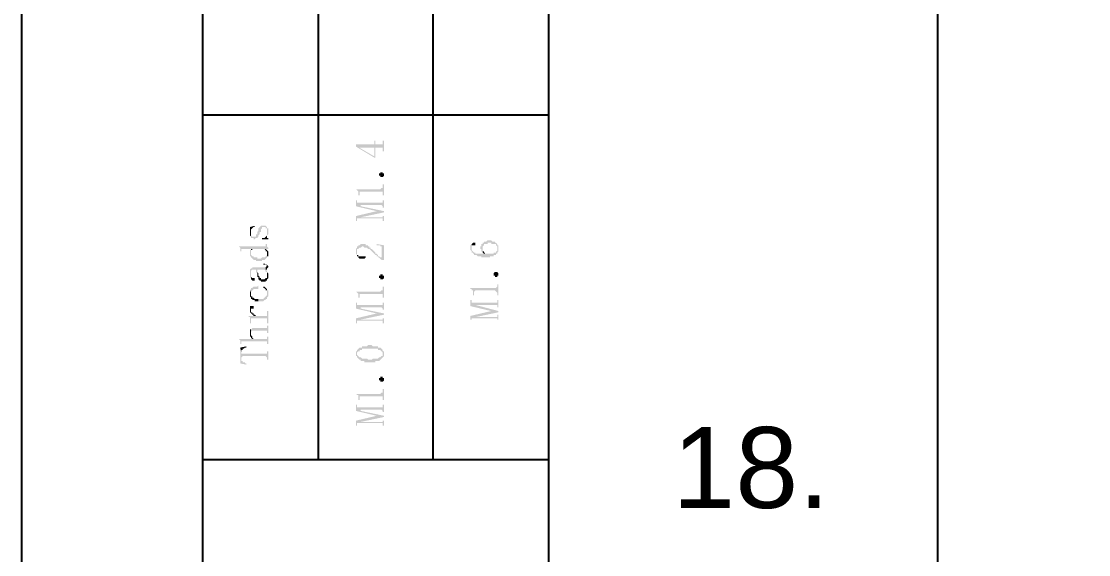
# Model space of a CAD drawing. Header units: millimetres. Extents: x 7018 to 13530, y 4187 to 5692.
# Drawn here: x 7512.01 to 7551.54, y 4668.98 to 4688.74 of the extents above; entities that cross this region are included whole.
import ezdxf

# ---------------------------------------------------------------- set-up
doc = ezdxf.new("R2010")
doc.units = ezdxf.units.MM
doc.styles.get("Standard").update_dxf_attribs({"font": 'arial.ttf'})

msp = doc.modelspace()

# ---------------------------------------------------------------- hatches: boundary and pattern name
at = {"transparency": 33554559}
for points in [[(7524.403, 4684.189), (7524.403, 4684.099), (7525.08, 4683.693), (7525.125, 4683.693), (7525.125, 4684.054), (7525.396, 4684.054), (7525.396, 4683.918), (7525.441, 4683.918), (7525.441, 4684.325), (7525.396, 4684.325), (7525.396, 4684.234), (7525.396, 4684.189), (7525.125, 4684.189), (7525.125, 4684.325), (7525.08, 4684.325), (7525.08, 4683.738), (7524.538, 4684.054), (7524.538, 4684.054)], [(7524.403, 4684.189), (7524.538, 4684.054), (7525.08, 4684.054), (7525.08, 4683.738), (7525.08, 4684.189)], [(7525.441, 4683.061), (7525.441, 4683.016), (7525.441, 4683.016), (7525.396, 4682.971), (7525.305, 4682.971), (7525.305, 4683.016), (7525.26, 4683.016), (7525.26, 4683.061), (7525.26, 4683.106), (7525.305, 4683.106), (7525.305, 4683.151), (7525.396, 4683.151), (7525.396, 4683.106), (7525.441, 4683.106), (7525.441, 4683.061)], [(7524.403, 4682.519), (7524.403, 4682.519), (7524.448, 4682.474), (7524.448, 4682.474), (7524.493, 4682.429), (7524.493, 4682.384), (7524.493, 4682.294), (7524.538, 4682.294), (7524.538, 4682.429), (7525.396, 4682.429), (7525.396, 4682.384), (7525.396, 4682.294), (7525.441, 4682.294), (7525.441, 4682.7), (7525.396, 4682.7), (7525.396, 4682.61), (7525.396, 4682.564), (7525.351, 4682.564), (7525.305, 4682.519)], [(7524.403, 4682.113), (7524.403, 4681.888), (7525.17, 4681.707), (7525.17, 4681.707), (7525.441, 4681.662), (7525.441, 4681.707), (7524.583, 4681.888), (7524.583, 4681.933), (7524.493, 4682.023), (7524.448, 4682.023), (7524.448, 4682.113)], [(7524.493, 4682.023), (7524.583, 4681.933), (7525.351, 4681.933), (7525.396, 4681.888), (7525.396, 4681.842), (7525.441, 4681.842), (7525.441, 4682.113), (7525.396, 4682.113), (7525.396, 4682.068), (7525.396, 4682.023), (7525.351, 4682.023)], [(7524.403, 4681.526), (7524.403, 4681.346), (7524.448, 4681.346), (7524.448, 4681.391), (7524.448, 4681.436), (7524.493, 4681.436), (7524.583, 4681.481), (7525.441, 4681.662), (7525.17, 4681.707)], [(7524.493, 4681.436), (7525.396, 4681.436), (7525.396, 4681.346), (7525.441, 4681.346), (7525.441, 4681.526), (7525.396, 4681.526), (7525.396, 4681.481), (7524.583, 4681.481)], [(7520.476, 4681.12), (7520.476, 4681.075), (7520.521, 4680.759), (7520.521, 4680.94), (7520.521, 4680.985), (7520.521, 4681.03), (7520.567, 4681.075), (7520.567, 4681.075), (7520.612, 4681.12), (7520.657, 4681.12), (7520.657, 4681.165)], [(7520.476, 4680.94), (7520.476, 4680.849), (7520.476, 4680.804), (7520.521, 4680.759), (7520.476, 4681.075), (7520.476, 4681.03)], [(7520.521, 4680.759), (7520.521, 4680.714), (7520.612, 4680.714), (7520.612, 4680.669), (7520.657, 4680.669), (7520.702, 4680.714), (7520.747, 4680.714), (7520.792, 4680.759), (7520.792, 4680.804), (7520.792, 4680.804), (7520.837, 4680.849), (7520.837, 4680.895), (7520.837, 4680.94), (7520.882, 4680.94), (7520.882, 4681.03), (7520.882, 4681.03), (7520.928, 4681.075), (7520.928, 4681.12), (7521.063, 4681.12), (7521.063, 4681.075), (7521.108, 4681.075), (7521.108, 4681.03), (7521.108, 4680.759), (7521.108, 4680.804), (7521.153, 4680.849), (7521.153, 4680.94), (7521.153, 4681.075), (7521.108, 4681.075), (7521.108, 4681.12), (7521.108, 4681.12), (7521.063, 4681.165), (7520.882, 4681.165), (7520.837, 4681.12), (7520.837, 4681.12), (7520.792, 4681.075), (7520.792, 4681.03), (7520.792, 4680.985), (7520.747, 4680.94), (7520.747, 4680.895), (7520.747, 4680.849), (7520.702, 4680.849), (7520.702, 4680.759), (7520.567, 4680.759), (7520.521, 4680.804), (7520.521, 4680.849), (7520.521, 4680.94)], [(7520.928, 4680.714), (7520.928, 4680.669), (7521.153, 4680.669), (7521.153, 4680.714), (7521.108, 4680.714), (7521.108, 4680.94), (7521.108, 4680.895), (7521.108, 4680.804), (7521.108, 4680.804), (7521.063, 4680.759), (7521.063, 4680.759), (7521.018, 4680.714), (7520.973, 4680.714)], [(7529.006, 4680.353), (7529.006, 4680.308), (7529.051, 4680.308), (7529.051, 4680.218), (7529.051, 4680.218), (7529.097, 4680.172), (7529.097, 4680.353), (7529.097, 4680.398), (7529.097, 4680.398), (7529.142, 4680.443), (7529.142, 4680.488), (7529.277, 4680.488), (7529.277, 4680.534), (7529.412, 4680.534), (7529.412, 4680.488), (7529.593, 4680.488), (7529.593, 4680.443), (7529.593, 4680.443), (7529.638, 4680.398), (7529.638, 4680.172), (7529.683, 4680.218), (7529.683, 4680.308), (7529.683, 4680.353), (7529.683, 4680.443), (7529.638, 4680.443), (7529.638, 4680.488), (7529.638, 4680.488), (7529.593, 4680.534), (7529.548, 4680.534), (7529.548, 4680.579), (7529.458, 4680.579), (7529.412, 4680.624), (7529.277, 4680.624), (7529.232, 4680.579), (7529.142, 4680.579), (7529.142, 4680.534), (7529.097, 4680.534), (7529.097, 4680.488), (7529.051, 4680.488), (7529.051, 4680.443), (7529.051, 4680.398), (7529.006, 4680.398)], [(7520.07, 4680.398), (7520.07, 4680.398), (7520.115, 4680.353), (7520.115, 4680.308), (7520.115, 4680.218), (7520.16, 4680.218), (7520.16, 4680.308), (7520.567, 4680.308), (7520.567, 4680.263), (7520.567, 4680.308), (7521.153, 4680.308), (7521.153, 4680.353), (7521.153, 4680.353), (7521.108, 4680.398), (7521.108, 4680.443), (7521.108, 4680.488), (7521.063, 4680.488), (7521.063, 4680.443), (7521.063, 4680.398), (7521.018, 4680.398)], [(7520.476, 4680.127), (7520.476, 4680.082), (7520.476, 4680.037), (7520.521, 4680.037), (7520.521, 4679.992), (7520.521, 4679.992), (7520.567, 4679.947), (7520.567, 4679.947), (7520.612, 4679.902), (7520.702, 4679.902), (7520.702, 4679.857), (7520.928, 4679.857), (7520.928, 4679.902), (7521.018, 4679.902), (7521.063, 4679.947), (7521.063, 4679.947), (7521.108, 4679.992), (7521.108, 4680.127), (7521.108, 4680.082), (7521.108, 4680.082), (7521.063, 4680.037), (7521.063, 4680.037), (7521.018, 4679.992), (7520.928, 4679.992), (7520.882, 4679.947), (7520.747, 4679.947), (7520.747, 4679.992), (7520.612, 4679.992), (7520.612, 4680.037), (7520.567, 4680.037), (7520.521, 4680.082), (7520.521, 4680.263), (7520.476, 4680.263), (7520.476, 4680.218), (7520.476, 4680.172)], [(7520.521, 4680.263), (7520.521, 4680.172), (7520.521, 4680.263), (7520.567, 4680.263), (7520.567, 4680.308), (7520.521, 4680.308)], [(7521.018, 4680.308), (7521.063, 4680.263), (7521.063, 4680.218), (7521.108, 4680.218), (7521.108, 4679.992), (7521.108, 4680.037), (7521.153, 4680.037), (7521.153, 4680.082), (7521.153, 4680.127), (7521.153, 4680.172), (7521.153, 4680.218), (7521.108, 4680.263), (7521.108, 4680.263), (7521.063, 4680.308)], [(7524.403, 4680.218), (7524.403, 4680.172), (7524.403, 4680.127), (7524.448, 4680.082), (7524.448, 4680.218), (7524.448, 4680.308), (7524.493, 4680.308), (7524.538, 4680.353), (7524.583, 4680.353), (7524.628, 4680.398), (7524.674, 4680.398), (7524.719, 4680.353), (7524.809, 4680.353), (7524.854, 4680.308), (7524.899, 4680.308), (7524.944, 4680.263), (7524.944, 4680.263), (7524.99, 4680.218), (7524.99, 4680.218), (7525.035, 4680.172), (7525.035, 4680.172), (7525.08, 4680.127), (7525.08, 4680.127), (7525.125, 4680.082), (7525.17, 4680.082), (7525.17, 4680.037), (7525.215, 4680.037), (7525.215, 4679.992), (7525.26, 4679.992), (7525.305, 4679.947), (7525.305, 4679.947), (7525.351, 4679.902), (7525.351, 4679.992), (7525.305, 4679.992), (7525.26, 4680.037), (7525.215, 4680.037), (7525.215, 4680.082), (7525.215, 4680.082), (7525.17, 4680.127), (7525.125, 4680.127), (7525.125, 4680.172), (7525.125, 4680.172), (7525.08, 4680.218), (7525.08, 4680.218), (7525.035, 4680.263), (7525.035, 4680.263), (7524.99, 4680.308), (7524.944, 4680.308), (7524.944, 4680.353), (7524.899, 4680.353), (7524.899, 4680.398), (7524.854, 4680.398), (7524.854, 4680.443), (7524.764, 4680.443), (7524.764, 4680.488), (7524.583, 4680.488), (7524.538, 4680.443), (7524.493, 4680.443), (7524.493, 4680.398), (7524.448, 4680.398), (7524.448, 4680.353), (7524.448, 4680.353), (7524.403, 4680.308), (7524.403, 4680.263), (7524.403, 4680.263)], [(7525.17, 4680.488), (7525.17, 4680.443), (7525.305, 4680.443), (7525.305, 4680.398), (7525.351, 4680.398), (7525.351, 4679.902), (7525.441, 4679.902), (7525.441, 4680.443)], [(7528.645, 4680.353), (7528.645, 4680.308), (7528.645, 4680.263), (7528.69, 4680.218), (7528.69, 4680.172), (7528.735, 4680.172), (7528.735, 4680.127), (7528.781, 4680.127), (7528.781, 4680.082), (7528.871, 4680.082), (7528.916, 4680.037), (7529.051, 4680.037), (7529.051, 4679.992), (7529.367, 4679.992), (7529.367, 4680.037), (7529.503, 4680.037), (7529.503, 4680.082), (7529.593, 4680.082), (7529.593, 4680.127), (7529.638, 4680.127), (7529.638, 4680.172), (7529.638, 4680.308), (7529.638, 4680.218), (7529.593, 4680.218), (7529.593, 4680.172), (7529.503, 4680.172), (7529.503, 4680.127), (7528.826, 4680.127), (7528.826, 4680.172), (7528.781, 4680.172), (7528.735, 4680.218), (7528.735, 4680.218), (7528.69, 4680.263), (7528.69, 4680.308), (7528.69, 4680.488), (7528.645, 4680.443), (7528.645, 4680.398)], [(7528.69, 4680.488), (7528.69, 4680.353), (7528.69, 4680.443), (7528.826, 4680.443), (7528.826, 4680.534), (7528.735, 4680.534)], [(7529.097, 4680.172), (7529.097, 4680.172), (7529.142, 4680.127), (7529.187, 4680.127), (7529.187, 4680.172), (7529.142, 4680.172), (7529.142, 4680.218), (7529.097, 4680.218), (7529.097, 4680.263), (7529.097, 4680.353)], [(7524.448, 4680.082), (7524.448, 4680.037), (7524.493, 4680.037), (7524.493, 4679.992), (7524.493, 4679.992), (7524.538, 4679.947), (7524.719, 4679.947), (7524.764, 4679.992), (7524.764, 4680.037), (7524.493, 4680.037), (7524.493, 4680.082), (7524.448, 4680.082), (7524.448, 4680.172), (7524.448, 4680.172)], [(7520.476, 4679.405), (7520.476, 4679.36), (7520.476, 4679.27), (7520.476, 4679.27), (7520.521, 4679.225), (7520.521, 4679.405), (7520.521, 4679.496), (7520.521, 4679.496), (7520.567, 4679.541), (7520.702, 4679.541), (7520.702, 4679.45), (7520.747, 4679.405), (7520.747, 4679.36), (7520.747, 4679.541), (7521.018, 4679.541), (7521.063, 4679.496), (7521.063, 4679.45), (7521.108, 4679.45), (7521.108, 4679.36), (7521.108, 4679.315), (7521.108, 4679.496), (7521.108, 4679.496), (7521.063, 4679.541), (7521.063, 4679.631), (7520.567, 4679.631), (7520.567, 4679.586), (7520.521, 4679.586), (7520.476, 4679.541)], [(7520.747, 4679.36), (7520.747, 4679.27), (7520.792, 4679.27), (7520.792, 4679.225), (7520.792, 4679.18), (7520.792, 4679.18), (7520.837, 4679.134), (7520.882, 4679.134), (7520.882, 4679.089), (7521.063, 4679.089), (7521.063, 4679.134), (7521.108, 4679.134), (7521.108, 4679.18), (7521.108, 4679.18), (7521.153, 4679.225), (7521.153, 4679.315), (7521.153, 4679.36), (7521.153, 4679.405), (7521.108, 4679.45), (7521.108, 4679.27), (7521.108, 4679.225), (7521.063, 4679.225), (7521.018, 4679.18), (7520.882, 4679.18), (7520.882, 4679.225), (7520.837, 4679.225), (7520.837, 4679.27), (7520.837, 4679.27), (7520.792, 4679.315), (7520.792, 4679.36), (7520.792, 4679.405), (7520.747, 4679.45), (7520.747, 4679.541)], [(7520.973, 4679.766), (7520.973, 4679.721), (7521.063, 4679.721), (7521.108, 4679.676), (7521.108, 4679.541), (7521.108, 4679.586), (7521.108, 4679.586), (7521.153, 4679.631), (7521.153, 4679.676), (7521.108, 4679.721), (7521.063, 4679.721), (7521.018, 4679.766)], [(7521.063, 4679.631), (7521.063, 4679.541), (7521.108, 4679.541), (7521.108, 4679.676), (7521.108, 4679.676)], [(7529.683, 4679.36), (7529.683, 4679.315), (7529.638, 4679.315), (7529.638, 4679.27), (7529.548, 4679.27), (7529.548, 4679.315), (7529.503, 4679.315), (7529.503, 4679.36), (7529.503, 4679.405), (7529.503, 4679.405), (7529.548, 4679.45), (7529.638, 4679.45), (7529.683, 4679.405), (7529.683, 4679.36)], [(7520.521, 4679.225), (7520.521, 4679.18), (7520.521, 4679.18), (7520.567, 4679.134), (7520.657, 4679.134), (7520.657, 4679.18), (7520.657, 4679.225), (7520.567, 4679.225), (7520.521, 4679.27), (7520.521, 4679.405)], [(7525.441, 4679.27), (7525.441, 4679.225), (7525.441, 4679.225), (7525.396, 4679.18), (7525.305, 4679.18), (7525.305, 4679.225), (7525.26, 4679.225), (7525.26, 4679.27), (7525.26, 4679.315), (7525.305, 4679.315), (7525.305, 4679.36), (7525.396, 4679.36), (7525.396, 4679.315), (7525.441, 4679.315), (7525.441, 4679.27)], [(7520.476, 4678.773), (7520.521, 4678.683), (7520.521, 4678.728), (7520.521, 4678.728), (7520.567, 4678.773), (7520.567, 4678.773), (7520.612, 4678.819), (7520.792, 4678.819), (7520.792, 4678.367), (7520.973, 4678.367), (7521.018, 4678.412), (7521.063, 4678.412), (7521.063, 4678.457), (7521.108, 4678.457), (7521.108, 4678.503), (7521.108, 4678.503), (7521.153, 4678.548), (7521.153, 4678.593), (7521.153, 4678.683), (7521.153, 4678.728), (7521.153, 4678.773), (7521.108, 4678.773), (7521.108, 4678.819), (7521.108, 4678.683), (7521.108, 4678.593), (7521.108, 4678.593), (7521.063, 4678.548), (7521.063, 4678.548), (7521.018, 4678.503), (7521.018, 4678.503), (7520.973, 4678.457), (7520.792, 4678.457), (7520.792, 4678.954), (7520.792, 4678.954), (7520.747, 4678.909), (7520.612, 4678.909), (7520.567, 4678.864), (7520.521, 4678.864), (7520.521, 4678.819), (7520.521, 4678.819)], [(7520.476, 4678.638), (7520.476, 4678.548), (7520.476, 4678.548), (7520.521, 4678.503), (7520.521, 4678.457), (7520.567, 4678.457), (7520.567, 4678.412), (7520.657, 4678.412), (7520.657, 4678.367), (7520.792, 4678.367), (7520.792, 4678.457), (7520.657, 4678.457), (7520.612, 4678.503), (7520.567, 4678.503), (7520.567, 4678.548), (7520.521, 4678.548), (7520.521, 4678.593), (7520.521, 4678.683), (7520.476, 4678.773), (7520.476, 4678.728), (7520.476, 4678.683)], [(7520.973, 4678.864), (7521.018, 4678.864), (7521.018, 4678.819), (7521.063, 4678.819), (7521.063, 4678.773), (7521.108, 4678.773), (7521.108, 4678.728), (7521.108, 4678.683), (7521.108, 4678.819), (7521.108, 4678.819), (7521.063, 4678.864), (7521.063, 4678.864), (7521.018, 4678.909), (7520.973, 4678.909)], [(7524.403, 4678.728), (7524.403, 4678.728), (7524.448, 4678.683), (7524.448, 4678.683), (7524.493, 4678.638), (7524.493, 4678.593), (7524.493, 4678.503), (7524.538, 4678.503), (7524.538, 4678.638), (7525.396, 4678.638), (7525.396, 4678.593), (7525.396, 4678.503), (7525.441, 4678.503), (7525.441, 4678.909), (7525.396, 4678.909), (7525.396, 4678.819), (7525.396, 4678.773), (7525.351, 4678.773), (7525.305, 4678.728)], [(7528.645, 4678.864), (7528.645, 4678.819), (7528.69, 4678.819), (7528.69, 4678.773), (7528.735, 4678.773), (7528.735, 4678.728), (7528.735, 4678.593), (7528.781, 4678.593), (7528.781, 4678.728), (7528.781, 4678.728), (7528.826, 4678.773), (7529.548, 4678.773), (7529.593, 4678.728), (7529.593, 4678.728), (7529.638, 4678.683), (7529.638, 4678.593), (7529.683, 4678.593), (7529.683, 4678.999), (7529.638, 4678.999), (7529.638, 4678.909), (7529.638, 4678.909), (7529.593, 4678.864), (7529.548, 4678.864)], [(7524.403, 4678.322), (7524.403, 4678.096), (7525.17, 4677.916), (7525.17, 4677.916), (7525.441, 4677.871), (7525.441, 4677.916), (7524.583, 4678.096), (7524.583, 4678.142), (7524.493, 4678.232), (7524.448, 4678.232), (7524.448, 4678.322)], [(7524.493, 4678.232), (7524.583, 4678.142), (7525.351, 4678.142), (7525.396, 4678.096), (7525.396, 4678.051), (7525.441, 4678.051), (7525.441, 4678.322), (7525.396, 4678.322), (7525.396, 4678.277), (7525.396, 4678.232), (7525.351, 4678.232)], [(7528.645, 4678.412), (7528.645, 4678.187), (7529.412, 4678.006), (7529.412, 4678.006), (7529.683, 4677.961), (7529.683, 4678.006), (7528.826, 4678.232), (7528.826, 4678.232), (7528.735, 4678.322), (7528.69, 4678.322), (7528.69, 4678.367), (7528.69, 4678.412)], [(7528.735, 4678.322), (7528.826, 4678.232), (7529.638, 4678.232), (7529.638, 4678.187), (7529.638, 4678.142), (7529.683, 4678.142), (7529.683, 4678.412), (7529.638, 4678.412), (7529.638, 4678.367), (7529.638, 4678.322), (7529.593, 4678.322)], [(7520.431, 4677.826), (7520.431, 4677.78), (7520.476, 4677.78), (7520.476, 4677.69), (7520.476, 4677.645), (7520.476, 4677.555), (7520.521, 4677.555), (7520.521, 4677.69), (7520.521, 4677.735), (7521.108, 4677.735), (7521.108, 4677.69), (7521.108, 4677.555), (7521.153, 4677.555), (7521.153, 4678.006), (7521.108, 4678.006), (7521.108, 4677.871), (7521.108, 4677.826), (7520.657, 4677.826)], [(7520.476, 4678.096), (7520.476, 4678.006), (7520.476, 4677.961), (7520.521, 4677.916), (7520.521, 4678.051), (7520.521, 4678.096), (7520.612, 4678.096), (7520.612, 4678.142), (7520.612, 4678.187), (7520.476, 4678.187), (7520.476, 4678.142)], [(7520.521, 4677.916), (7520.521, 4677.916), (7520.567, 4677.871), (7520.567, 4677.871), (7520.612, 4677.826), (7520.702, 4677.826), (7520.657, 4677.871), (7520.612, 4677.871), (7520.612, 4677.916), (7520.567, 4677.916), (7520.567, 4677.961), (7520.521, 4677.961), (7520.521, 4678.006), (7520.521, 4678.051)], [(7524.403, 4677.735), (7524.403, 4677.555), (7524.448, 4677.555), (7524.448, 4677.6), (7524.448, 4677.645), (7524.493, 4677.645), (7524.583, 4677.69), (7525.441, 4677.871), (7525.17, 4677.916)], [(7528.645, 4677.826), (7528.645, 4677.69), (7528.69, 4677.69), (7528.69, 4677.735), (7528.735, 4677.735), (7528.826, 4677.78), (7529.683, 4677.961), (7529.412, 4678.006)], [(7528.735, 4677.735), (7529.638, 4677.735), (7529.638, 4677.69), (7529.683, 4677.69), (7529.683, 4677.871), (7529.638, 4677.871), (7529.638, 4677.826), (7529.638, 4677.78), (7528.826, 4677.78)], [(7520.521, 4677.329), (7520.521, 4677.194), (7520.521, 4677.239), (7520.567, 4677.284), (7521.108, 4677.284), (7521.108, 4677.194), (7521.153, 4677.194), (7521.153, 4677.465), (7521.108, 4677.465), (7521.108, 4677.419), (7521.108, 4677.374), (7520.567, 4677.374)], [(7524.493, 4677.645), (7525.396, 4677.645), (7525.396, 4677.555), (7525.441, 4677.555), (7525.441, 4677.735), (7525.396, 4677.735), (7525.396, 4677.69), (7524.583, 4677.69)], [(7520.476, 4677.194), (7520.476, 4677.149), (7520.476, 4677.058), (7520.521, 4677.058), (7520.521, 4677.013), (7520.521, 4677.013), (7520.567, 4676.968), (7520.567, 4676.968), (7520.612, 4677.013), (7520.567, 4677.013), (7520.567, 4677.058), (7520.567, 4677.058), (7520.521, 4677.103), (7520.521, 4677.329), (7520.476, 4677.329), (7520.476, 4677.239), (7520.476, 4677.239)], [(7520.07, 4676.968), (7520.07, 4676.968), (7520.115, 4676.923), (7520.115, 4676.878), (7520.115, 4676.788), (7520.16, 4676.788), (7520.16, 4676.833), (7520.16, 4676.878), (7521.108, 4676.878), (7521.108, 4676.788), (7521.153, 4676.788), (7521.153, 4677.058), (7521.108, 4677.058), (7521.108, 4677.013), (7521.108, 4676.968), (7520.612, 4676.968), (7520.612, 4677.013), (7520.567, 4676.968)], [(7520.115, 4676.652), (7520.16, 4676.472), (7520.16, 4676.562), (7520.206, 4676.562), (7520.206, 4676.607), (7520.251, 4676.607), (7520.296, 4676.652), (7520.341, 4676.652), (7520.341, 4676.697)], [(7524.403, 4676.427), (7524.403, 4676.336), (7524.448, 4676.336), (7524.448, 4676.291), (7524.448, 4676.427), (7524.448, 4676.472), (7524.448, 4676.472), (7524.493, 4676.517), (7524.538, 4676.517), (7524.538, 4676.562), (7524.628, 4676.562), (7524.628, 4676.607), (7525.215, 4676.607), (7525.215, 4676.562), (7525.305, 4676.562), (7525.351, 4676.517), (7525.351, 4676.517), (7525.396, 4676.472), (7525.396, 4676.427), (7525.396, 4676.562), (7525.396, 4676.562), (7525.351, 4676.607), (7525.351, 4676.607), (7525.305, 4676.652), (7525.215, 4676.652), (7525.215, 4676.697), (7525.035, 4676.697), (7524.99, 4676.742), (7524.854, 4676.742), (7524.809, 4676.697), (7524.628, 4676.697), (7524.628, 4676.652), (7524.538, 4676.652), (7524.493, 4676.607), (7524.493, 4676.607), (7524.448, 4676.562), (7524.448, 4676.517), (7524.403, 4676.517)], [(7520.115, 4676.652), (7520.115, 4676.065), (7520.341, 4676.02), (7520.341, 4676.065), (7520.296, 4676.065), (7520.296, 4676.111), (7520.206, 4676.111), (7520.206, 4676.156), (7520.16, 4676.156), (7520.16, 4676.246), (7520.16, 4676.472)], [(7520.16, 4676.472), (7520.16, 4676.246), (7520.16, 4676.291), (7520.16, 4676.291), (7520.206, 4676.336), (7521.063, 4676.336), (7521.108, 4676.291), (7521.108, 4676.201), (7521.153, 4676.201), (7521.153, 4676.517), (7521.108, 4676.517), (7521.108, 4676.472), (7521.108, 4676.427), (7520.16, 4676.427)], [(7524.448, 4676.291), (7524.493, 4676.246), (7524.493, 4676.246), (7524.538, 4676.201), (7524.583, 4676.201), (7524.583, 4676.156), (7524.719, 4676.156), (7524.719, 4676.111), (7525.125, 4676.111), (7525.125, 4676.156), (7525.26, 4676.156), (7525.305, 4676.201), (7525.305, 4676.201), (7525.351, 4676.246), (7525.351, 4676.246), (7525.396, 4676.291), (7525.396, 4676.291), (7525.441, 4676.336), (7525.441, 4676.381), (7525.441, 4676.427), (7525.441, 4676.472), (7525.441, 4676.517), (7525.396, 4676.517), (7525.396, 4676.562), (7525.396, 4676.381), (7525.396, 4676.336), (7525.351, 4676.336), (7525.305, 4676.291), (7525.26, 4676.291), (7525.215, 4676.246), (7525.035, 4676.246), (7524.99, 4676.201), (7524.854, 4676.201), (7524.809, 4676.246), (7524.628, 4676.246), (7524.583, 4676.291), (7524.538, 4676.291), (7524.493, 4676.336), (7524.493, 4676.336), (7524.448, 4676.381), (7524.448, 4676.427)], [(7525.441, 4675.479), (7525.441, 4675.434), (7525.441, 4675.434), (7525.396, 4675.388), (7525.305, 4675.388), (7525.305, 4675.434), (7525.26, 4675.434), (7525.26, 4675.479), (7525.26, 4675.524), (7525.305, 4675.524), (7525.305, 4675.569), (7525.396, 4675.569), (7525.396, 4675.524), (7525.441, 4675.524), (7525.441, 4675.479)], [(7524.403, 4674.937), (7524.403, 4674.937), (7524.448, 4674.892), (7524.493, 4674.892), (7524.493, 4674.847), (7524.493, 4674.802), (7524.493, 4674.711), (7524.538, 4674.711), (7524.538, 4674.847), (7525.396, 4674.847), (7525.396, 4674.802), (7525.396, 4674.711), (7525.441, 4674.711), (7525.441, 4675.118), (7525.396, 4675.118), (7525.396, 4675.027), (7525.396, 4674.982), (7525.351, 4674.982), (7525.305, 4674.937)], [(7524.403, 4674.531), (7524.403, 4674.305), (7525.17, 4674.125), (7525.17, 4674.125), (7525.441, 4674.08), (7525.441, 4674.125), (7524.583, 4674.305), (7524.583, 4674.35), (7524.493, 4674.441), (7524.448, 4674.441), (7524.448, 4674.531)], [(7524.493, 4674.441), (7524.583, 4674.35), (7525.351, 4674.35), (7525.396, 4674.305), (7525.396, 4674.26), (7525.441, 4674.26), (7525.441, 4674.531), (7525.396, 4674.531), (7525.396, 4674.486), (7525.396, 4674.441), (7525.351, 4674.441)], [(7524.403, 4673.944), (7524.403, 4673.764), (7524.448, 4673.764), (7524.448, 4673.809), (7524.448, 4673.854), (7524.493, 4673.854), (7524.583, 4673.899), (7525.441, 4674.08), (7525.17, 4674.125)], [(7524.493, 4673.854), (7525.396, 4673.854), (7525.396, 4673.764), (7525.441, 4673.764), (7525.441, 4673.944), (7525.396, 4673.944), (7525.396, 4673.899), (7524.583, 4673.899)]]:
    msp.add_hatch(color=256, dxfattribs=at).paths.add_polyline_path(points)

# ---------------------------------------------------------------- linework, layer by layer
for p, q in [((7518.716, 4815.918), (7518.716, 4529.177)), ((7545.941, 4815.918), (7545.941, 4559.957))]:
    msp.add_line(p, q)
msp.add_lwpolyline([(7932.01, 4524.918), (7932.01, 4821.918), (7512.01, 4821.918), (7512.01, 4524.918)], close=True)
for points in [[(7531.534, 4815.918), (7531.534, 4529.177)], [(7523.004, 4710.185), (7523.004, 4672.5)], [(7527.246, 4710.185), (7527.246, 4672.5)], [(7518.716, 4685.272), (7531.534, 4685.272)], [(7518.716, 4672.5), (7531.534, 4672.5)]]:
    msp.add_lwpolyline(points)

# ---------------------------------------------------------------- texts
at = {"insert": (7539.035, 4672.187), "char_height": 2.9997, "width": 34.34827, "attachment_point": 5}
msp.add_mtext('18.', dxfattribs=at)

doc.saveas('drawing.dxf')
